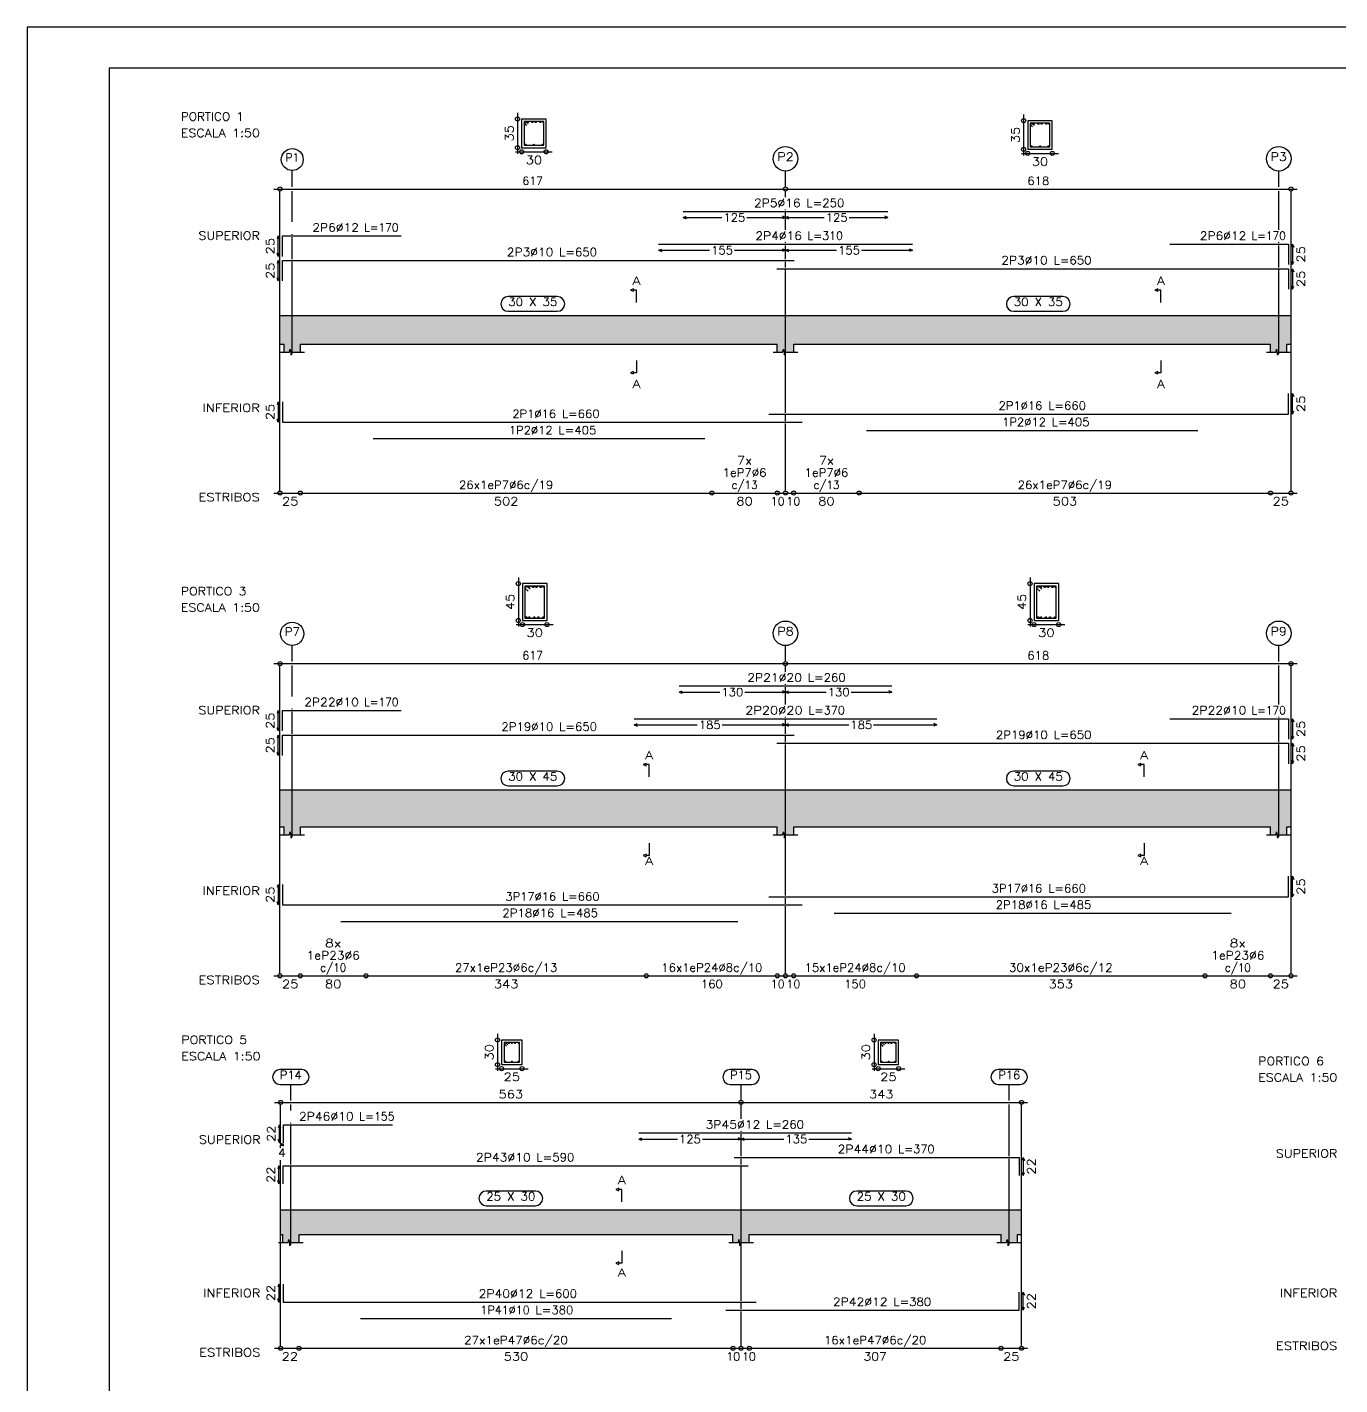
# Model space of a CAD drawing. Extents: x -10870 to 31130, y 27542 to 57242.
# Drawn here: x -10870 to 5165, y 40660 to 57242 of the extents above; entities that cross this region are included whole.
import ezdxf
from ezdxf.enums import TextEntityAlignment as Align

# ---------------------------------------------------------------- set-up
doc = ezdxf.new("R2010")
doc.units = 0
doc.header["$MEASUREMENT"] = 0
doc.linetypes.add('CONTINUA', pattern=[0])
doc.linetypes.add('CYPELINEA', pattern=[0])
doc.layers.get('0').update_dxf_attribs({"linetype": 'CONTINUOUS'})
for name, color, linetype in [('015', 1, 'CONTINUOUS'), ('06', 60, 'CONTINUOUS'), ('ARM_DENTRO_VIGA', 5, 'CYPELINEA'), ('ARM_ESTRIBOS', 2, 'CYPELINEA'), ('ARM_LONGITUDES', 2, 'CYPELINEA'), ('ARM_TEXTOS', 2, 'CYPELINEA'), ('COT_ARM', 2, 'CYPELINEA'), ('COT_COTAS', 1, 'CYPELINEA'), ('COT_EST', 1, 'CYPELINEA'), ('COT_LIN_APOYOS', 2, 'CYPELINEA'), ('COT_LIN_AUX_COTA', 2, 'CYPELINEA'), ('REF_ESCALA', 2, 'CYPELINEA'), ('REF_NOMBRE', 2, 'CYPELINEA'), ('REF_REFERENCIA', 2, 'CYPELINEA'), ('SEC_CONTORNOS', 3, 'CYPELINEA'), ('SEC_DIM_VIGA', 3, 'CYPELINEA'), ('TXT_EST', 2, 'CYPELINEA'), ('TXT_LONG', 2, 'CYPELINEA')]:
    doc.layers.add(name, color=color, linetype=linetype)
doc.styles.get("Standard").update_dxf_attribs({"font": 'simplex.shx'})

msp = doc.modelspace()

# ---------------------------------------------------------------- hatches: boundary and pattern name
at = {"linetype": 'Continuous'}
h = msp.add_hatch(dxfattribs=at)
h.set_pattern_fill('AR-CONC', color=256, scale=50, style=0)
h.set_pattern_definition([(50, (0, 152.08), (358.6301, -31.376), [37.5, -412.5]), (355, (0, 152.08), (-69.3757, 376.096), [30, -330]), (100.4514, (29.9, 149.47), (289.2547, 344.7198), [31.87, -350.571]), (46.1842, (0, 252.1), (533.6205, -82.7595), [56.25, -618.75]), (96.6356, (44.47, 245.2), (467.3314, 487.059), [47.805, -525.8565]), (351.1842, (0, 252.1), (467.331, 487.0593), [45, -495]), (21, (50, 227.08), (298.4535, -201.3094), [37.5, -412.5]), (326, (50, 227.08), (121.6577, 362.575), [30, -330]), (71.4514, (74.87, 210.3), (420.1113, 161.2652), [31.87, -350.571]), (37.5, (0, 152.08), (6.07993, 166.44693), [0, -326, 0, -335, 0, -331.25]), (7.5, (0, 152.08), (131.53477, 197.20586), [0, -191, 0, -318.5, 0, -126.25]), (327.5, (-111.5, 152.08), (266.91122, -11.27744), [0, -125, 0, -390, 0, -517.5]), (317.5, (-161.5, 152.08), (291.5931, 50.0525), [0, -162.5, 0, -259, 0, -367.5])])
h.paths.add_polyline_path([(-7532, 53722), (-7632, 53722), (-7632, 53272), (-7532, 53272), (-7532, 53372), (-1707, 53372), (-1707, 53272), (-1639, 53272), (-1633, 53310), (-1621, 53235), (-1614, 53272), (-1607, 53272), (-1607, 53722), (-1707, 53722)])
h.paths.add_polyline_path([(-7782, 53372), (-7732, 53372), (-7732, 53272), (-7664, 53272), (-7658, 53310), (-7645, 53235), (-7639, 53272), (-7632, 53272), (-7632, 53722), (-7732, 53722), (-7782, 53722)])
h.paths.add_polyline_path([(4318, 53372), (4318, 53272), (4386, 53272), (4392, 53310), (4405, 53235), (4411, 53272), (4418, 53272), (4418, 53722), (4318, 53722), (-1507, 53722), (-1607, 53722), (-1607, 53272), (-1507, 53272), (-1507, 53372)])
h.paths.add_polyline_path([(4568, 53722), (4518, 53722), (4418, 53722), (4418, 53272), (4518, 53272), (4518, 53372), (4568, 53372)])
h = msp.add_hatch(dxfattribs=at)
h.set_pattern_fill('AR-CONC', color=256, scale=50, style=0)
h.set_pattern_definition([(50, (444.15, 576.65), (358.6301, -31.376), [37.5, -412.5]), (355, (444.15, 576.65), (-69.3757, 376.096), [30, -330]), (100.4514, (474.04, 574.04), (289.2547, 344.7198), [31.87, -350.571]), (46.1842, (444.15, 676.65), (533.6205, -82.7595), [56.25, -618.75]), (96.6356, (488.6, 669.76), (467.3314, 487.059), [47.805, -525.8565]), (351.1842, (444.15, 676.65), (467.331, 487.059), [45, -495]), (21, (494.15, 651.65), (298.4535, -201.3094), [37.5, -412.5]), (326, (494.15, 651.65), (121.6577, 362.575), [30, -330]), (71.4514, (519.02, 634.88), (420.1113, 161.2652), [31.87, -350.571]), (37.5, (444.15, 576.65), (6.07993, 166.44693), [0, -326, 0, -335, 0, -331.25]), (7.5, (444.15, 576.65), (131.5348, 197.20586), [0, -191, 0, -318.5, 0, -126.25]), (327.5, (332.65, 576.65), (266.9112, -11.27744), [0, -125, 0, -390, 0, -517.5]), (317.5, (282.65, 576.65), (291.5931, 50.0525), [0, -162.5, 0, -259, 0, -367.5])])
h.paths.add_polyline_path([(-7532, 47926), (-7632, 47926), (-7632, 47376), (-7532, 47376), (-7532, 47476), (-1707, 47476), (-1707, 47376), (-1639, 47376), (-1633, 47414), (-1621, 47339), (-1614, 47376), (-1607, 47376), (-1607, 47926), (-1707, 47926)])
h.paths.add_polyline_path([(-7632, 47926), (-7732, 47926), (-7782, 47926), (-7782, 47476), (-7732, 47476), (-7732, 47376), (-7664, 47376), (-7658, 47414), (-7645, 47339), (-7639, 47376), (-7632, 47376)])
h.paths.add_polyline_path([(4318, 47476), (4318, 47376), (4386, 47376), (4392, 47414), (4405, 47339), (4411, 47376), (4418, 47376), (4418, 47926), (4318, 47926), (-1507, 47926), (-1607, 47926), (-1607, 47376), (-1507, 47376), (-1507, 47476)])
h.paths.add_polyline_path([(4568, 47926), (4518, 47926), (4418, 47926), (4418, 47376), (4518, 47376), (4518, 47476), (4568, 47476)])
h = msp.add_hatch(dxfattribs=at)
h.set_pattern_fill('AR-CONC', color=256, scale=50, style=0)
h.set_pattern_definition([(50, (0, 1206.1), (358.63, -31.376), [37.5, -412.5]), (355, (0, 1206.1), (-69.3757, 376.096), [30, -330]), (100.4514, (29.9, 1203.5), (289.2547, 344.7198), [31.87, -350.571]), (46.1842, (0, 1306.1), (533.6205, -82.7595), [56.25, -618.75]), (96.6356, (44.47, 1299.2), (467.3314, 487.059), [47.805, -525.8565]), (351.1842, (0, 1306.1), (467.331, 487.059), [45, -495]), (21, (50, 1281.1), (298.4535, -201.3094), [37.5, -412.5]), (326, (50, 1281.1), (121.6577, 362.575), [30, -330]), (71.4514, (74.87, 1264.33), (420.1113, 161.2652), [31.87, -350.571]), (37.5, (0, 1206.1), (6.07993, 166.44693), [0, -326, 0, -335, 0, -331.25]), (7.5, (0, 1206.1), (131.5348, 197.20586), [0, -191, 0, -318.5, 0, -126.25]), (327.5, (-111.5, 1206.1), (266.9112, -11.27744), [0, -125, 0, -390, 0, -517.5]), (317.5, (-161.5, 1206.1), (291.5931, 50.0525), [0, -162.5, 0, -259, 0, -367.5])])
h.paths.add_polyline_path([(-7774, 42497), (-7749, 42497), (-7749, 42397), (-7682, 42397), (-7675, 42435), (-7663, 42360), (-7657, 42397), (-7649, 42397), (-7649, 42797), (-7749, 42797), (-7774, 42797)])
h.paths.add_polyline_path([(-2249, 42497), (-2249, 42397), (-2182, 42397), (-2175, 42435), (-2163, 42360), (-2157, 42397), (-2149, 42397), (-2149, 42797), (-2249, 42797), (-7549, 42797), (-7649, 42797), (-7649, 42397), (-7549, 42397), (-7549, 42497)])
h.paths.add_polyline_path([(1026, 42497), (1026, 42397), (1093, 42397), (1100, 42435), (1112, 42360), (1118, 42397), (1126, 42397), (1126, 42797), (1026, 42797), (-2049, 42797), (-2149, 42797), (-2149, 42397), (-2049, 42397), (-2049, 42497)])
h.paths.add_polyline_path([(1276, 42797), (1226, 42797), (1126, 42797), (1126, 42397), (1226, 42397), (1226, 42497), (1276, 42497)])

# ---------------------------------------------------------------- linework, layer by layer
at = {"layer": '015', "linetype": 'CONTINUA'}
msp.add_lwpolyline([(-10870, 27542), (31130, 27542), (31130, 57242), (-10870, 57242)], close=True, dxfattribs=at)
at = {"layer": '06', "color": 6}
msp.add_lwpolyline([(-9870, 28042), (30630, 28042), (30630, 56742), (-9870, 56742)], close=True, dxfattribs=at)
at = {"layer": 'ARM_DENTRO_VIGA'}
for p, q in [((-4796, 56084), (-4781, 56084)), ((-4796, 56084), (-4781, 56084)), ((-4789, 56091), (-4789, 56076)), ((-4789, 56091), (-4789, 56076)), ((-4768, 56084), (-4744, 56084)), ((-4756, 56096), (-4756, 56072)), ((-4712, 56084), (-4688, 56084)), ((-4700, 56096), (-4700, 56072)), ((-4672, 56084), (-4648, 56084)), ((-4660, 56096), (-4660, 56072)), ((-4616, 56084), (-4592, 56084)), ((-4604, 56096), (-4604, 56072)), ((-4578, 56084), (-4563, 56084)), ((-4578, 56084), (-4563, 56084)), ((-4571, 56091), (-4571, 56076)), ((-4571, 56091), (-4571, 56076)), ((1385, 56064), (1400, 56064)), ((1385, 56064), (1400, 56064)), ((1393, 56072), (1393, 56057)), ((1393, 56072), (1393, 56057)), ((1414, 56064), (1438, 56064)), ((1426, 56076), (1426, 56052)), ((1470, 56064), (1494, 56064)), ((1482, 56076), (1482, 56052)), ((1510, 56064), (1534, 56064)), ((1522, 56076), (1522, 56052)), ((1566, 56064), (1590, 56064)), ((1578, 56076), (1578, 56052)), ((1603, 56064), (1618, 56064)), ((1603, 56064), (1618, 56064)), ((1611, 56072), (1611, 56057)), ((1611, 56072), (1611, 56057)), ((-4798, 55806), (-4774, 55806)), ((-4786, 55818), (-4786, 55794)), ((-4689, 55806), (-4671, 55806)), ((-4680, 55815), (-4680, 55797)), ((-4586, 55806), (-4562, 55806)), ((-4574, 55818), (-4574, 55794)), ((1384, 55786), (1408, 55786)), ((1396, 55798), (1396, 55774)), ((1493, 55786), (1511, 55786)), ((1502, 55795), (1502, 55777)), ((1596, 55786), (1620, 55786)), ((1608, 55798), (1608, 55774)), ((-2857, 54992), (-357, 54992)), ((-7752, 54692), (-6302, 54692)), ((-7752, 54442), (-7752, 54692)), ((-3157, 54592), (-57, 54592)), ((3088, 54592), (4538, 54592)), ((4538, 54592), (4538, 54342)), ((-7752, 54392), (-1502, 54392)), ((-7752, 54142), (-7752, 54392)), ((-1712, 54292), (4538, 54292)), ((4538, 54292), (4538, 54042)), ((4538, 52517), (4538, 52767)), ((-7752, 52667), (-7752, 52417)), ((-7752, 52417), (-1402, 52417)), ((-1812, 52517), (4538, 52517)), ((-619, 52317), (3431, 52317)), ((-6644, 52217), (-2594, 52217)), ((-4777, 50416), (-4777, 50401)), ((-4777, 50416), (-4777, 50401)), ((-4742, 50423), (-4742, 50393)), ((-4690, 50423), (-4690, 50393)), ((-4650, 50423), (-4650, 50393)), ((-4598, 50423), (-4598, 50393)), ((-4563, 50416), (-4563, 50401)), ((-4563, 50416), (-4563, 50401)), ((1473, 50416), (1473, 50401)), ((1473, 50416), (1473, 50401)), ((1508, 50423), (1508, 50393)), ((1560, 50423), (1560, 50393)), ((1600, 50423), (1600, 50393)), ((1652, 50423), (1652, 50393)), ((1687, 50416), (1687, 50401)), ((1687, 50416), (1687, 50401)), ((-4785, 50408), (-4770, 50408)), ((-4785, 50408), (-4770, 50408)), ((-4757, 50408), (-4727, 50408)), ((-4705, 50408), (-4675, 50408)), ((-4665, 50408), (-4635, 50408)), ((-4613, 50408), (-4583, 50408)), ((-4571, 50408), (-4556, 50408)), ((-4571, 50408), (-4556, 50408)), ((1465, 50408), (1480, 50408)), ((1465, 50408), (1480, 50408)), ((1493, 50408), (1523, 50408)), ((1545, 50408), (1575, 50408)), ((1585, 50408), (1615, 50408)), ((1637, 50408), (1667, 50408)), ((1679, 50408), (1694, 50408)), ((1679, 50408), (1694, 50408)), ((-4786, 50034), (-4762, 50034)), ((-4774, 50046), (-4774, 50022)), ((-4750, 50034), (-4726, 50034)), ((-4738, 50046), (-4738, 50022)), ((-4689, 50034), (-4665, 50034)), ((-4677, 50046), (-4677, 50022)), ((-4639, 50034), (-4615, 50034)), ((-4627, 50046), (-4627, 50022)), ((-4578, 50034), (-4554, 50034)), ((-4566, 50046), (-4566, 50022)), ((1464, 50034), (1488, 50034)), ((1476, 50046), (1476, 50022)), ((1500, 50034), (1524, 50034)), ((1512, 50046), (1512, 50022)), ((1561, 50034), (1585, 50034)), ((1573, 50046), (1573, 50022)), ((1611, 50034), (1635, 50034)), ((1623, 50046), (1623, 50022)), ((1672, 50034), (1696, 50034)), ((1684, 50046), (1684, 50022)), ((-2907, 49196), (-307, 49196)), ((-7752, 48896), (-6302, 48896)), ((-7752, 48646), (-7752, 48896)), ((-3457, 48796), (243, 48796)), ((3088, 48796), (4538, 48796)), ((4538, 48796), (4538, 48546)), ((-7752, 48596), (-1502, 48596)), ((-7752, 48346), (-7752, 48596)), ((-1712, 48496), (4538, 48496)), ((4538, 48496), (4538, 48246)), ((-7752, 46771), (-7752, 46521)), ((4538, 46621), (4538, 46871)), ((-1812, 46621), (4538, 46621)), ((-7752, 46521), (-1402, 46521)), ((-7039, 46321), (-2189, 46321)), ((-1014, 46421), (3836, 46421)), ((-5041, 44836), (-5026, 44836)), ((-5034, 44844), (-5034, 44829)), ((-4994, 44836), (-4976, 44836)), ((-4985, 44845), (-4985, 44827)), ((-4959, 44836), (-4941, 44836)), ((-4950, 44845), (-4950, 44827)), ((-4923, 44836), (-4905, 44836)), ((-4914, 44845), (-4914, 44827)), ((-4873, 44836), (-4858, 44836)), ((-4866, 44844), (-4866, 44829)), ((-441, 44836), (-426, 44836)), ((-434, 44844), (-434, 44829)), ((-394, 44836), (-376, 44836)), ((-385, 44845), (-385, 44827)), ((-359, 44836), (-341, 44836)), ((-350, 44845), (-350, 44827)), ((-323, 44836), (-305, 44836)), ((-314, 44845), (-314, 44827)), ((-273, 44836), (-258, 44836)), ((-266, 44844), (-266, 44829)), ((-5042, 44608), (-5024, 44608)), ((-5033, 44617), (-5033, 44599)), ((-4957, 44608), (-4942, 44608)), ((-4950, 44616), (-4950, 44601)), ((-4876, 44608), (-4858, 44608)), ((-4867, 44617), (-4867, 44599)), ((-442, 44608), (-424, 44608)), ((-433, 44617), (-433, 44599)), ((-357, 44608), (-342, 44608)), ((-350, 44616), (-350, 44601)), ((-276, 44608), (-258, 44608)), ((-267, 44617), (-267, 44599)), ((-7739, 43837), (-6409, 43837)), ((-7739, 43617), (-7739, 43837)), ((-3399, 43737), (-799, 43737)), ((-7744, 43337), (-2064, 43337)), ((-7744, 43117), (-7744, 43337)), ((-2234, 43437), (1246, 43437)), ((1246, 43437), (1246, 43217)), ((-7744, 41892), (-7744, 41672)), ((1246, 41572), (1246, 41792)), ((-7744, 41672), (-1964, 41672)), ((-6799, 41472), (-2999, 41472)), ((-2334, 41572), (1246, 41572))]:
    msp.add_line(p, q, dxfattribs=at)
for centre, radius in [((-4789, 56084), 5), ((-4789, 56084), 5), ((-4756, 56084), 8), ((-4700, 56084), 8), ((-4660, 56084), 8), ((-4604, 56084), 8), ((-4571, 56084), 5), ((-4571, 56084), 5), ((1393, 56064), 5), ((1393, 56064), 5), ((1426, 56064), 8), ((1482, 56064), 8), ((1522, 56064), 8), ((1578, 56064), 8), ((1611, 56064), 5), ((1611, 56064), 5), ((-4786, 55806), 8), ((-4680, 55806), 6), ((-4574, 55806), 8), ((1396, 55786), 8), ((1502, 55786), 6), ((1608, 55786), 8), ((-4777, 50408), 5), ((-4777, 50408), 5), ((-4742, 50408), 10), ((-4690, 50408), 10), ((-4650, 50408), 10), ((-4598, 50408), 10), ((-4563, 50408), 5), ((-4563, 50408), 5), ((1473, 50408), 5), ((1473, 50408), 5), ((1508, 50408), 10), ((1560, 50408), 10), ((1600, 50408), 10), ((1652, 50408), 10), ((1687, 50408), 5), ((1687, 50408), 5), ((-4774, 50034), 8), ((-4738, 50034), 8), ((-4677, 50034), 8), ((-4627, 50034), 8), ((-4566, 50034), 8), ((1476, 50034), 8), ((1512, 50034), 8), ((1573, 50034), 8), ((1623, 50034), 8), ((1684, 50034), 8), ((-5034, 44836), 5), ((-4985, 44836), 6), ((-4950, 44836), 6), ((-4914, 44836), 6), ((-4866, 44836), 5), ((-434, 44836), 5), ((-385, 44836), 6), ((-350, 44836), 6), ((-314, 44836), 6), ((-266, 44836), 5), ((-5033, 44608), 6), ((-4950, 44608), 5), ((-4867, 44608), 6), ((-433, 44608), 6), ((-350, 44608), 5), ((-267, 44608), 6)]:
    msp.add_circle(centre, radius, dxfattribs=at)
at = {"layer": 'ARM_ESTRIBOS'}
for p, q in [((-4800, 56090), (-4800, 56072)), ((-4560, 56090), (-4800, 56090)), ((-4782, 56090), (-4800, 56090)), ((-4800, 56090), (-4800, 55800)), ((-4800, 56072), (-4770, 56042)), ((-4752, 56060), (-4782, 56090)), ((-4560, 55800), (-4560, 56090)), ((1400, 56070), (1382, 56070)), ((1622, 56070), (1382, 56070)), ((1382, 56070), (1382, 56052)), ((1382, 56070), (1382, 55780)), ((1382, 56052), (1411, 56023)), ((1429, 56041), (1400, 56070)), ((1622, 55780), (1622, 56070)), ((-4800, 55800), (-4560, 55800)), ((1382, 55780), (1622, 55780)), ((-4790, 50416), (-4790, 50026)), ((-4790, 50416), (-4790, 50392)), ((-4550, 50416), (-4790, 50416)), ((-4766, 50416), (-4790, 50416)), ((-4726, 50377), (-4766, 50416)), ((-4550, 50026), (-4550, 50416)), ((1460, 50416), (1460, 50026)), ((1460, 50416), (1460, 50392)), ((1700, 50416), (1460, 50416)), ((1484, 50416), (1460, 50416)), ((1524, 50377), (1484, 50416)), ((1700, 50026), (1700, 50416)), ((-4790, 50392), (-4750, 50353)), ((1460, 50392), (1500, 50353)), ((-4790, 50026), (-4550, 50026)), ((1460, 50026), (1700, 50026)), ((-4855, 44842), (-5045, 44842)), ((-5045, 44842), (-5045, 44824)), ((-5027, 44842), (-5045, 44842)), ((-5045, 44842), (-5045, 44602)), ((-5045, 44824), (-5015, 44795)), ((-4997, 44813), (-5027, 44842)), ((-4855, 44602), (-4855, 44842)), ((-255, 44842), (-445, 44842)), ((-445, 44842), (-445, 44602)), ((-427, 44842), (-445, 44842)), ((-445, 44842), (-445, 44824)), ((-445, 44824), (-415, 44795)), ((-397, 44813), (-427, 44842)), ((-255, 44602), (-255, 44842)), ((-5045, 44602), (-4855, 44602)), ((-445, 44602), (-255, 44602))]:
    msp.add_line(p, q, dxfattribs=at)
at = {"layer": 'ARM_LONGITUDES'}
for p, q in [((-7802, 54692), (-7817, 54655)), ((-7802, 54692), (-7787, 54655)), ((-7802, 54442), (-7802, 54692)), ((4588, 54592), (4573, 54555)), ((4588, 54592), (4588, 54342)), ((4588, 54592), (4603, 54555)), ((-7802, 54442), (-7817, 54480)), ((-7802, 54392), (-7817, 54355)), ((-7802, 54442), (-7787, 54480)), ((-7802, 54142), (-7802, 54392)), ((-7802, 54392), (-7787, 54355)), ((4588, 54342), (4573, 54380)), ((4588, 54292), (4573, 54255)), ((4588, 54342), (4603, 54380)), ((4588, 54292), (4588, 54042)), ((4588, 54292), (4603, 54255)), ((-7802, 54142), (-7817, 54180)), ((-7802, 54142), (-7787, 54180)), ((4588, 54042), (4573, 54080)), ((4588, 54042), (4603, 54080)), ((4588, 52767), (4573, 52730)), ((4588, 52517), (4588, 52767)), ((4588, 52767), (4603, 52730)), ((-7802, 52667), (-7817, 52630)), ((-7802, 52667), (-7802, 52417)), ((-7802, 52667), (-7787, 52630)), ((-7802, 52417), (-7817, 52455)), ((-7802, 52417), (-7787, 52455)), ((4588, 52517), (4573, 52555)), ((4588, 52517), (4603, 52555)), ((-7802, 48896), (-7817, 48859)), ((-7802, 48646), (-7802, 48896)), ((-7802, 48896), (-7787, 48859)), ((4588, 48796), (4573, 48759)), ((4588, 48796), (4588, 48546)), ((4588, 48796), (4603, 48759)), ((-7802, 48646), (-7817, 48684)), ((-7802, 48596), (-7817, 48559)), ((-7802, 48646), (-7787, 48684)), ((-7802, 48346), (-7802, 48596)), ((-7802, 48596), (-7787, 48559)), ((4588, 48546), (4573, 48584)), ((4588, 48496), (4573, 48459)), ((4588, 48546), (4603, 48584)), ((4588, 48496), (4603, 48459)), ((4588, 48496), (4588, 48246)), ((-7802, 48346), (-7817, 48384)), ((-7802, 48346), (-7787, 48384)), ((4588, 48246), (4573, 48284)), ((4588, 48246), (4603, 48284)), ((-7802, 46771), (-7817, 46734)), ((-7802, 46771), (-7787, 46734)), ((-7802, 46771), (-7802, 46521)), ((4588, 46871), (4573, 46834)), ((4588, 46621), (4588, 46871)), ((4588, 46871), (4603, 46834)), ((4588, 46621), (4573, 46659)), ((4588, 46621), (4603, 46659)), ((-7802, 46521), (-7817, 46559)), ((-7802, 46521), (-7787, 46559)), ((-7789, 43837), (-7804, 43800)), ((-7789, 43617), (-7789, 43837)), ((-7789, 43837), (-7774, 43800)), ((-7789, 43617), (-7804, 43655)), ((-7789, 43617), (-7774, 43655)), ((-7794, 43337), (-7809, 43300)), ((-7794, 43117), (-7794, 43337)), ((-7794, 43337), (-7779, 43300)), ((1296, 43437), (1281, 43400)), ((1296, 43437), (1296, 43217)), ((1296, 43437), (1311, 43400)), ((-7794, 43117), (-7809, 43155)), ((-7794, 43117), (-7779, 43155)), ((1296, 43217), (1281, 43255)), ((1296, 43217), (1311, 43255)), ((-7794, 41892), (-7809, 41855)), ((-7794, 41892), (-7794, 41672)), ((-7794, 41892), (-7779, 41855)), ((1296, 41792), (1281, 41755)), ((1296, 41792), (1311, 41755)), ((1296, 41572), (1296, 41792)), ((-7794, 41672), (-7809, 41710)), ((-7794, 41672), (-7779, 41710)), ((1296, 41572), (1281, 41610)), ((1296, 41572), (1311, 41610))]:
    msp.add_line(p, q, dxfattribs=at)
at = {"layer": 'COT_ARM'}
for p, q in [((-2857, 54917), (-2819, 54932)), ((-2857, 54917), (-2384, 54917)), ((-2857, 54917), (-2819, 54902)), ((-2080, 54917), (-1607, 54917)), ((-1607, 54917), (-1644, 54932)), ((-1607, 54917), (-1644, 54902)), ((-1607, 54917), (-1569, 54932)), ((-1607, 54917), (-1569, 54902)), ((-1607, 54917), (-1134, 54917)), ((-830, 54917), (-357, 54917)), ((-357, 54917), (-394, 54932)), ((-357, 54917), (-394, 54902)), ((-3157, 54517), (-3119, 54532)), ((-3157, 54517), (-2534, 54517)), ((-3157, 54517), (-3119, 54502)), ((-2230, 54517), (-1607, 54517)), ((-1607, 54517), (-1644, 54532)), ((-1607, 54517), (-1644, 54502)), ((-1607, 54517), (-1569, 54532)), ((-1607, 54517), (-984, 54517)), ((-1607, 54517), (-1569, 54502)), ((-680, 54517), (-57, 54517)), ((-57, 54517), (-94, 54532)), ((-57, 54517), (-94, 54502)), ((-2907, 49121), (-2869, 49136)), ((-2907, 49121), (-2869, 49106)), ((-2907, 49121), (-2409, 49121)), ((-2105, 49121), (-1607, 49121)), ((-1607, 49121), (-1644, 49136)), ((-1607, 49121), (-1644, 49106)), ((-1607, 49121), (-1569, 49136)), ((-1607, 49121), (-1109, 49121)), ((-1607, 49121), (-1569, 49106)), ((-805, 49121), (-307, 49121)), ((-307, 49121), (-344, 49136)), ((-307, 49121), (-344, 49106)), ((-3457, 48721), (-3419, 48736)), ((-3457, 48721), (-2684, 48721)), ((-3457, 48721), (-3419, 48706)), ((-2380, 48721), (-1607, 48721)), ((-1607, 48721), (-1644, 48736)), ((-1607, 48721), (-1644, 48706)), ((-1607, 48721), (-1569, 48736)), ((-1607, 48721), (-834, 48721)), ((-1607, 48721), (-1569, 48706)), ((-530, 48721), (243, 48721)), ((243, 48721), (206, 48736)), ((243, 48721), (206, 48706)), ((-7739, 43595), (-7777, 43610)), ((-7774, 43595), (-7737, 43610)), ((-3399, 43662), (-3362, 43677)), ((-3399, 43662), (-3362, 43647)), ((-3399, 43662), (-2926, 43662)), ((-2622, 43662), (-2149, 43662)), ((-2149, 43662), (-2187, 43677)), ((-2149, 43662), (-2187, 43647)), ((-2149, 43662), (-2112, 43677)), ((-2149, 43662), (-1626, 43662)), ((-2149, 43662), (-2112, 43647)), ((-1322, 43662), (-799, 43662)), ((-799, 43662), (-837, 43677)), ((-799, 43662), (-837, 43647)), ((-7739, 43595), (-7777, 43580)), ((-7774, 43595), (-7739, 43595)), ((-7774, 43595), (-7737, 43580))]:
    msp.add_line(p, q, dxfattribs=at)
at = {"layer": 'COT_COTAS'}
for p, q in [((-7857, 55265), (-1607, 55265)), ((-1607, 55265), (4643, 55265)), ((-7857, 49469), (-1607, 49469)), ((-1607, 49469), (4643, 49469)), ((-7849, 44110), (-2149, 44110)), ((-2149, 44110), (1351, 44110))]:
    msp.add_line(p, q, dxfattribs=at)
for centre in [(-7782, 55265), (-1607, 55265), (4568, 55265), (-7782, 49469), (-1607, 49469), (4568, 49469), (-7774, 44110), (-2149, 44110), (1276, 44110)]:
    msp.add_circle(centre, 25, dxfattribs=at)
at = {"layer": 'COT_EST'}
for p, q in [((-7857, 51552), (-7532, 51552)), ((-7532, 51552), (-2507, 51552)), ((-2507, 51552), (-1707, 51552)), ((-1707, 51552), (-1607, 51552)), ((-1607, 51552), (-1507, 51552)), ((-1507, 51552), (-707, 51552)), ((-707, 51552), (4318, 51552)), ((4318, 51552), (4643, 51552)), ((-7857, 45656), (-7532, 45656)), ((-7532, 45656), (-6732, 45656)), ((-6732, 45656), (-3307, 45656)), ((-3307, 45656), (-1707, 45656)), ((-1707, 45656), (-1607, 45656)), ((-1607, 45656), (-1507, 45656)), ((-1507, 45656), (-7, 45656)), ((-7, 45656), (3518, 45656)), ((3518, 45656), (4318, 45656)), ((4318, 45656), (4643, 45656)), ((-7849, 41107), (-7549, 41107)), ((-7549, 41107), (-2249, 41107)), ((-2249, 41107), (-2149, 41107)), ((-2149, 41107), (-2049, 41107)), ((-2049, 41107), (1026, 41107)), ((1026, 41107), (1351, 41107))]:
    msp.add_line(p, q, dxfattribs=at)
for centre in [(-7782, 51552), (-7532, 51552), (-2507, 51552), (-1707, 51552), (-1607, 51552), (-1507, 51552), (-707, 51552), (4318, 51552), (4568, 51552), (-7782, 45656), (-7532, 45656), (-6732, 45656), (-3307, 45656), (-1707, 45656), (-1607, 45656), (-1507, 45656), (-7, 45656), (3518, 45656), (4318, 45656), (4568, 45656), (-7774, 41107), (-7549, 41107), (-2249, 41107), (-2149, 41107), (-2049, 41107), (1026, 41107), (1276, 41107)]:
    msp.add_circle(centre, 25, dxfattribs=at)
at = {"layer": 'COT_LIN_APOYOS'}
for p, q in [((-7782, 55165), (-7782, 55240)), ((-1607, 55165), (-1607, 55240)), ((4568, 55165), (4568, 55240)), ((-7782, 53952), (-7782, 55165)), ((4568, 53952), (4568, 55165)), ((-1607, 55007), (-1607, 55015)), ((-1607, 54925), (-1607, 54977)), ((-1607, 54765), (-1607, 54910)), ((-1607, 54607), (-1607, 54615)), ((-1607, 54525), (-1607, 54577)), ((-1607, 54407), (-1607, 54510)), ((-1607, 54307), (-1607, 54377)), ((-1607, 53952), (-1607, 54277)), ((-7782, 52782), (-7782, 53952)), ((-1607, 52782), (-1607, 53952)), ((4568, 52782), (4568, 53952)), ((-7782, 52002), (-7782, 52782)), ((-1607, 52532), (-1607, 52782)), ((4568, 52002), (4568, 52782)), ((-1607, 52432), (-1607, 52502)), ((-1607, 52002), (-1607, 52402)), ((-7782, 51577), (-7782, 52002)), ((-1607, 51577), (-1607, 52002)), ((4568, 51577), (4568, 52002)), ((-7782, 49369), (-7782, 49444)), ((-1607, 49369), (-1607, 49444)), ((4568, 49369), (4568, 49444)), ((-7782, 48156), (-7782, 49369)), ((4568, 48156), (4568, 49369)), ((-1607, 49211), (-1607, 49219)), ((-1607, 49129), (-1607, 49181)), ((-1607, 48969), (-1607, 49114)), ((-1607, 48811), (-1607, 48819)), ((-1607, 48729), (-1607, 48781)), ((-1607, 48611), (-1607, 48714)), ((-1607, 48511), (-1607, 48581)), ((-1607, 48156), (-1607, 48481)), ((-7782, 46886), (-7782, 48156)), ((-1607, 46886), (-1607, 48156)), ((4568, 46886), (4568, 48156)), ((-7782, 46106), (-7782, 46886)), ((-1607, 46636), (-1607, 46886)), ((4568, 46106), (4568, 46886)), ((-1607, 46536), (-1607, 46606)), ((-1607, 46106), (-1607, 46506)), ((-7782, 45681), (-7782, 46106)), ((-1607, 45681), (-1607, 46106)), ((4568, 45681), (4568, 46106)), ((-7774, 44010), (-7774, 44085)), ((-7774, 43602), (-7774, 44010)), ((-2149, 44010), (-2149, 44085)), ((-2149, 43910), (-2149, 44010)), ((1276, 44010), (1276, 44085)), ((1276, 43027), (1276, 44010)), ((-2149, 43752), (-2149, 43760)), ((-2149, 43670), (-2149, 43722)), ((-2149, 43452), (-2149, 43655)), ((-7774, 43555), (-7774, 43587)), ((-7774, 43027), (-7774, 43405)), ((-2149, 43352), (-2149, 43422)), ((-2149, 43027), (-2149, 43322)), ((-7774, 41907), (-7774, 43027)), ((-2149, 41907), (-2149, 43027)), ((1276, 41907), (1276, 43027)), ((-7774, 41257), (-7774, 41907)), ((-2149, 41687), (-2149, 41907)), ((1276, 41257), (1276, 41907)), ((-2149, 41587), (-2149, 41657)), ((-2149, 41257), (-2149, 41557)), ((-7774, 41132), (-7774, 41257)), ((-2149, 41132), (-2149, 41257)), ((1276, 41132), (1276, 41257))]:
    msp.add_line(p, q, dxfattribs=at)
at = {"layer": 'COT_LIN_AUX_COTA'}
for p, q in [((-7632, 55435), (-7632, 55491)), ((-7632, 55290), (-7632, 55435)), ((-1607, 55435), (-1607, 55485)), ((-1607, 55290), (-1607, 55435)), ((4418, 55435), (4418, 55485)), ((4418, 55290), (4418, 55435)), ((-7632, 55165), (-7632, 55240)), ((4418, 55165), (4418, 55240)), ((-7632, 54865), (-7632, 55165)), ((4418, 54765), (4418, 55165)), ((-7632, 54707), (-7632, 54715)), ((-7632, 54407), (-7632, 54677)), ((4418, 54607), (4418, 54615)), ((4418, 54307), (4418, 54577)), ((-7632, 53952), (-7632, 54377)), ((4418, 53952), (4418, 54277)), ((-7632, 53247), (-7632, 53952)), ((4418, 53247), (4418, 53952)), ((-7632, 49639), (-7632, 49692)), ((-7632, 49494), (-7632, 49639)), ((-1607, 49639), (-1607, 49689)), ((-1607, 49494), (-1607, 49639)), ((4418, 49639), (4418, 49689)), ((4418, 49494), (4418, 49639)), ((-7632, 49369), (-7632, 49444)), ((4418, 49369), (4418, 49444)), ((-7632, 49069), (-7632, 49369)), ((4418, 48969), (4418, 49369)), ((-7632, 48911), (-7632, 48919)), ((-7632, 48611), (-7632, 48881)), ((4418, 48811), (4418, 48819)), ((4418, 48511), (4418, 48781)), ((-7632, 48156), (-7632, 48581)), ((4418, 48156), (4418, 48481)), ((-7632, 47351), (-7632, 48156)), ((4418, 47351), (4418, 48156)), ((-7649, 44280), (-7649, 44330)), ((-7649, 44135), (-7649, 44280)), ((-2149, 44280), (-2149, 44330)), ((-2149, 44135), (-2149, 44280)), ((1126, 44280), (1126, 44330)), ((1126, 44135), (1126, 44280)), ((-7649, 44010), (-7649, 44085)), ((1126, 44010), (1126, 44085)), ((1126, 43452), (1126, 44010)), ((-7649, 43852), (-7649, 43860)), ((-7649, 43352), (-7649, 43822)), ((-7649, 43027), (-7649, 43322)), ((1126, 43027), (1126, 43422)), ((-7649, 42372), (-7649, 43027)), ((1126, 42372), (1126, 43027))]:
    msp.add_line(p, q, dxfattribs=at)
at = {"layer": 'REF_NOMBRE'}
for p, q in [((-3464, 54046), (-3501, 54031)), ((-3501, 54031), (-3464, 54016)), ((-3464, 54031), (-3464, 54046)), ((-3464, 54016), (-3464, 54031)), ((-3426, 54031), (-3464, 54031)), ((-3426, 53881), (-3426, 54031)), ((2942, 54046), (2905, 54031)), ((2905, 54031), (2942, 54016)), ((2942, 54031), (2942, 54046)), ((2942, 54016), (2942, 54031)), ((2980, 54031), (2942, 54031)), ((2980, 53881), (2980, 54031)), ((-3426, 53172), (-3426, 53022)), ((2980, 53172), (2980, 53022)), ((-3464, 53037), (-3501, 53022)), ((-3501, 53022), (-3464, 53007)), ((-3464, 53022), (-3464, 53037)), ((-3464, 53007), (-3464, 53022)), ((-3426, 53022), (-3464, 53022)), ((2942, 53037), (2905, 53022)), ((2905, 53022), (2942, 53007)), ((2942, 53022), (2942, 53037)), ((2942, 53007), (2942, 53022)), ((2980, 53022), (2942, 53022)), ((-3310, 48250), (-3347, 48235)), ((-3347, 48235), (-3310, 48220)), ((-3310, 48235), (-3310, 48250)), ((-3310, 48220), (-3310, 48235)), ((-3272, 48235), (-3310, 48235)), ((-3272, 48085), (-3272, 48235)), ((2735, 48250), (2698, 48235)), ((2698, 48235), (2735, 48220)), ((2735, 48235), (2735, 48250)), ((2773, 48235), (2735, 48235)), ((2735, 48220), (2735, 48235)), ((2773, 48085), (2773, 48235)), ((-3272, 47276), (-3272, 47126)), ((2773, 47276), (2773, 47126)), ((-3310, 47141), (-3347, 47126)), ((-3347, 47126), (-3310, 47111)), ((-3310, 47126), (-3310, 47141)), ((-3310, 47111), (-3310, 47126)), ((-3272, 47126), (-3310, 47126)), ((2735, 47141), (2698, 47126)), ((2698, 47126), (2735, 47111)), ((2735, 47126), (2735, 47141)), ((2735, 47111), (2735, 47126)), ((2773, 47126), (2735, 47126)), ((-3642, 43062), (-3680, 43047)), ((-3680, 43047), (-3642, 43032)), ((-3642, 43047), (-3642, 43062)), ((-3642, 43032), (-3642, 43047)), ((-3605, 43047), (-3642, 43047)), ((-3605, 42897), (-3605, 43047)), ((-3605, 42297), (-3605, 42147)), ((-3642, 42162), (-3680, 42147)), ((-3680, 42147), (-3642, 42132)), ((-3642, 42147), (-3642, 42162)), ((-3642, 42132), (-3642, 42147)), ((-3605, 42147), (-3642, 42147))]:
    msp.add_line(p, q, dxfattribs=at)
at = {"layer": 'REF_REFERENCIA'}
for p, q in [((-4394, 53952), (-4994, 53952)), ((1781, 53952), (1181, 53952)), ((-4994, 53772), (-4394, 53772)), ((1181, 53772), (1781, 53772)), ((-4394, 48156), (-4994, 48156)), ((1781, 48156), (1181, 48156)), ((-4994, 47976), (-4394, 47976)), ((1181, 47976), (1781, 47976)), ((-7516, 44510), (-7783, 44510)), ((-2016, 44510), (-2283, 44510)), ((1259, 44510), (992, 44510)), ((-7783, 44330), (-7516, 44330)), ((-2283, 44330), (-2016, 44330)), ((992, 44330), (1259, 44330)), ((-4662, 43027), (-5262, 43027)), ((-137, 43027), (-737, 43027)), ((-5262, 42847), (-4662, 42847)), ((-737, 42847), (-137, 42847))]:
    msp.add_line(p, q, dxfattribs=at)
for centre, radius in [((-7632, 55625), 134), ((-1607, 55635), 150), ((4418, 55635), 150), ((-7632, 49834), 142), ((-1607, 49839), 150), ((4418, 49839), 150)]:
    msp.add_circle(centre, radius, dxfattribs=at)
for centre, start, end in [((-4994, 53862), 90, 270), ((-4394, 53862), 270, 90), ((1181, 53862), 90, 270), ((1781, 53862), 270, 90), ((-4994, 48066), 90, 270), ((-4394, 48066), 270, 90), ((1181, 48066), 90, 270), ((1781, 48066), 270, 90), ((-7783, 44420), 90, 270), ((-7516, 44420), 270, 90), ((-2283, 44420), 90, 270), ((-2016, 44420), 270, 90), ((992, 44420), 90, 270), ((1259, 44420), 270, 90), ((-5262, 42937), 90, 270), ((-4662, 42937), 270, 90), ((-737, 42937), 90, 270), ((-137, 42937), 270, 90)]:
    msp.add_arc(centre, 90, start, end, dxfattribs=at)
at = {"layer": 'SEC_CONTORNOS'}
for p, q in [((-4830, 56120), (-4830, 55770)), ((-4530, 56120), (-4830, 56120)), ((-4530, 55770), (-4530, 56120)), ((1652, 56100), (1352, 56100)), ((1352, 56100), (1352, 55750)), ((1652, 55750), (1652, 56100)), ((-4830, 55770), (-4530, 55770)), ((1352, 55750), (1652, 55750)), ((-7782, 53722), (-7732, 53722)), ((-7782, 53372), (-7782, 53722)), ((-7732, 53722), (-7532, 53722)), ((-7732, 53722), (-7532, 53722)), ((-7532, 53722), (-1707, 53722)), ((-1707, 53722), (-1607, 53722)), ((-1707, 53722), (-1607, 53722)), ((-1607, 53722), (-1507, 53722)), ((-1607, 53722), (-1507, 53722)), ((-1507, 53722), (4318, 53722)), ((4318, 53722), (4518, 53722)), ((4318, 53722), (4518, 53722)), ((4518, 53722), (4568, 53722)), ((4568, 53372), (4568, 53722)), ((-7782, 53372), (-7732, 53372)), ((-7782, 53272), (-7664, 53272)), ((-7732, 53272), (-7732, 53372)), ((-7664, 53272), (-7658, 53310)), ((-7658, 53310), (-7645, 53235)), ((-7645, 53235), (-7639, 53272)), ((-7639, 53272), (-7482, 53272)), ((-7532, 53372), (-1707, 53372)), ((-7532, 53272), (-7532, 53372)), ((-1757, 53272), (-1639, 53272)), ((-1707, 53272), (-1707, 53372)), ((-1639, 53272), (-1633, 53310)), ((-1633, 53310), (-1621, 53235)), ((-1621, 53235), (-1614, 53272)), ((-1614, 53272), (-1457, 53272)), ((-1507, 53372), (4318, 53372)), ((-1507, 53272), (-1507, 53372)), ((4268, 53272), (4386, 53272)), ((4318, 53272), (4318, 53372)), ((4386, 53272), (4392, 53310)), ((4392, 53310), (4405, 53235)), ((4405, 53235), (4411, 53272)), ((4411, 53272), (4568, 53272)), ((4518, 53272), (4518, 53372)), ((4518, 53372), (4568, 53372)), ((-4820, 50446), (-4820, 49996)), ((-4520, 50446), (-4820, 50446)), ((-4520, 49996), (-4520, 50446)), ((1430, 50446), (1430, 49996)), ((1730, 50446), (1430, 50446)), ((1730, 49996), (1730, 50446)), ((-4820, 49996), (-4520, 49996)), ((1430, 49996), (1730, 49996)), ((-7782, 47476), (-7782, 47926)), ((-7782, 47926), (-7732, 47926)), ((-7732, 47926), (-7532, 47926)), ((-7732, 47926), (-7532, 47926)), ((-7532, 47926), (-1707, 47926)), ((-1707, 47926), (-1607, 47926)), ((-1707, 47926), (-1607, 47926)), ((-1607, 47926), (-1507, 47926)), ((-1607, 47926), (-1507, 47926)), ((-1507, 47926), (4318, 47926)), ((4318, 47926), (4518, 47926)), ((4318, 47926), (4518, 47926)), ((4518, 47926), (4568, 47926)), ((4568, 47476), (4568, 47926)), ((-7782, 47476), (-7732, 47476)), ((-7732, 47376), (-7732, 47476)), ((-7532, 47476), (-1707, 47476)), ((-7532, 47376), (-7532, 47476)), ((-1707, 47376), (-1707, 47476)), ((-1507, 47476), (4318, 47476)), ((-1507, 47376), (-1507, 47476)), ((4318, 47376), (4318, 47476)), ((4518, 47476), (4568, 47476)), ((4518, 47376), (4518, 47476)), ((-7782, 47376), (-7664, 47376)), ((-7664, 47376), (-7658, 47414)), ((-7658, 47414), (-7645, 47339)), ((-7645, 47339), (-7639, 47376)), ((-7639, 47376), (-7482, 47376)), ((-1757, 47376), (-1639, 47376)), ((-1639, 47376), (-1633, 47414)), ((-1633, 47414), (-1621, 47339)), ((-1621, 47339), (-1614, 47376)), ((-1614, 47376), (-1457, 47376)), ((4268, 47376), (4386, 47376)), ((4386, 47376), (4392, 47414)), ((4392, 47414), (4405, 47339)), ((4405, 47339), (4411, 47376)), ((4411, 47376), (4568, 47376)), ((-4825, 44872), (-5075, 44872)), ((-5075, 44872), (-5075, 44572)), ((-4825, 44572), (-4825, 44872)), ((-225, 44872), (-475, 44872)), ((-475, 44872), (-475, 44572)), ((-225, 44572), (-225, 44872)), ((-5075, 44572), (-4825, 44572)), ((-475, 44572), (-225, 44572)), ((-7774, 42797), (-7749, 42797)), ((-7774, 42497), (-7774, 42797)), ((-7749, 42797), (-7549, 42797)), ((-7749, 42797), (-7549, 42797)), ((-7549, 42797), (-2249, 42797)), ((-2249, 42797), (-2149, 42797)), ((-2249, 42797), (-2149, 42797)), ((-2149, 42797), (-2049, 42797)), ((-2149, 42797), (-2049, 42797)), ((-2049, 42797), (1026, 42797)), ((1026, 42797), (1226, 42797)), ((1026, 42797), (1226, 42797)), ((1226, 42797), (1276, 42797)), ((1276, 42497), (1276, 42797)), ((-7774, 42497), (-7749, 42497)), ((-7749, 42397), (-7749, 42497)), ((-7549, 42497), (-2249, 42497)), ((-7549, 42397), (-7549, 42497)), ((-2249, 42397), (-2249, 42497)), ((-2049, 42497), (1026, 42497)), ((-2049, 42397), (-2049, 42497)), ((1026, 42397), (1026, 42497)), ((1226, 42397), (1226, 42497)), ((1226, 42497), (1276, 42497)), ((-7799, 42397), (-7682, 42397)), ((-7682, 42397), (-7675, 42435)), ((-7675, 42435), (-7663, 42360)), ((-7663, 42360), (-7657, 42397)), ((-7657, 42397), (-7499, 42397)), ((-2299, 42397), (-2182, 42397)), ((-2182, 42397), (-2175, 42435)), ((-2175, 42435), (-2163, 42360)), ((-2163, 42360), (-2157, 42397)), ((-2157, 42397), (-1999, 42397)), ((976, 42397), (1093, 42397)), ((1093, 42397), (1100, 42435)), ((1100, 42435), (1112, 42360)), ((1112, 42360), (1118, 42397)), ((1118, 42397), (1276, 42397))]:
    msp.add_line(p, q, dxfattribs=at)
at = {"layer": 'SEC_DIM_VIGA'}
for p, q in [((-4880, 56195), (-4880, 55695)), ((1302, 56175), (1302, 55675)), ((-4905, 55720), (-4455, 55720)), ((1277, 55700), (1727, 55700)), ((-4870, 50521), (-4870, 49921)), ((1380, 50521), (1380, 49921)), ((-4895, 49946), (-4445, 49946)), ((1355, 49946), (1805, 49946)), ((-5125, 44947), (-5125, 44497)), ((-525, 44947), (-525, 44497)), ((-5150, 44522), (-4750, 44522)), ((-550, 44522), (-150, 44522))]:
    msp.add_line(p, q, dxfattribs=at)
for centre in [(-4880, 56120), (1302, 56100), (-4880, 55770), (-4830, 55720), (-4530, 55720), (1302, 55750), (1352, 55700), (1652, 55700), (-4870, 50446), (1380, 50446), (-4870, 49996), (-4820, 49946), (-4520, 49946), (1380, 49996), (1430, 49946), (1730, 49946), (-5125, 44872), (-525, 44872), (-5125, 44572), (-5075, 44522), (-4825, 44522), (-525, 44572), (-475, 44522), (-225, 44522)]:
    msp.add_circle(centre, 25, dxfattribs=at)

# ---------------------------------------------------------------- texts
at = {"layer": 'ARM_LONGITUDES', "width": 1.235294}
for s, p, p2 in [('25', (-7852, 54467), (-7852, 54667)), ('25', (4738, 54367), (4738, 54567)), ('25', (-7852, 54167), (-7852, 54367)), ('25', (4738, 54067), (4738, 54267)), ('25', (-7852, 52442), (-7852, 52642)), ('25', (4738, 52542), (4738, 52742)), ('25', (-7852, 48671), (-7852, 48871)), ('25', (4738, 48571), (4738, 48771)), ('25', (-7852, 48371), (-7852, 48571)), ('25', (4738, 48271), (4738, 48471)), ('25', (4738, 46646), (4738, 46846)), ('25', (-7852, 46546), (-7852, 46746)), ('22', (-7839, 43627), (-7839, 43827)), ('22', (-7844, 43127), (-7844, 43327)), ('22', (1446, 43227), (1446, 43427)), ('22', (-7844, 41682), (-7844, 41882)), ('22', (1446, 41582), (1446, 41782))]:
    msp.add_text(s, height=100, rotation=90, dxfattribs=at).set_placement(p, p2, align=Align.FIT)
at = {"layer": 'ARM_TEXTOS'}
for s, width, p, p2 in [('2P5%%c16', 1.094312, (-1991, 55045), (-1423, 55045)), ('2P6%%c12', 1.084364, (-7386, 54745), (-6818, 54745)), ('2P4%%c16', 1.094312, (-1974, 54645), (-1406, 54645)), ('2P6%%c12', 1.084364, (3454, 54645), (4022, 54645)), ('2P3%%c10', 1.084364, (-5011, 54445), (-4443, 54445)), ('2P3%%c10', 1.084364, (1029, 54345), (1597, 54345)), ('2P1%%c16', 1.0693, (-4944, 52470), (-4409, 52470)), ('2P1%%c16', 1.0693, (996, 52570), (1531, 52570)), ('1P2%%c12', 1.059212, (1039, 52370), (1573, 52370)), ('1P2%%c12', 1.059212, (-4986, 52270), (-4452, 52270)), ('2P21%%c20', 1.079077, (-2074, 49249), (-1406, 49249)), ('2P22%%c10', 1.079077, (-7486, 48949), (-6818, 48949)), ('2P20%%c20', 1.099131, (-2099, 48849), (-1398, 48849)), ('2P22%%c10', 1.079077, (3354, 48849), (4022, 48849)), ('2P19%%c10', 1.057833, (-5077, 48649), (-4443, 48649)), ('2P19%%c10', 1.057833, (963, 48549), (1597, 48549)), ('3P17%%c16', 1.03824, (913, 46674), (1531, 46674)), ('3P17%%c16', 1.03824, (-5027, 46574), (-4409, 46574)), ('2P18%%c16', 1.066296, (-5065, 46374), (-4430, 46374)), ('2P18%%c16', 1.066296, (960, 46474), (1595, 46474)), ('2P46%%c10', 1.079158, (-7550, 43890), (-6882, 43890)), ('3P45%%c12', 1.079158, (-2583, 43790), (-1915, 43790)), ('2P43%%c10', 1.079158, (-5388, 43390), (-4720, 43390)), ('2P44%%c10', 1.079158, (-970, 43490), (-302, 43490)), ('2P40%%c12', 1.079158, (-5355, 41725), (-4687, 41725)), ('1P41%%c10', 1.035111, (-5333, 41525), (-4732, 41525)), ('2P42%%c12', 1.079158, (-1028, 41625), (-360, 41625))]:
    msp.add_text(s, height=100, dxfattribs=dict(at, width=width)).set_placement(p, p2, align=Align.FIT)
at = {"layer": 'COT_ARM'}
for s, width, p, p2 in [('125', 1.1193, (-2365, 54867), (-2098, 54867)), ('125', 1.1193, (-1115, 54867), (-848, 54867)), ('155', 1.1193, (-2515, 54467), (-2248, 54467)), ('155', 1.1193, (-965, 54467), (-698, 54467)), ('130', 1.1193, (-2390, 49071), (-2123, 49071)), ('130', 1.1193, (-1090, 49071), (-823, 49071)), ('185', 1.1193, (-2665, 48671), (-2398, 48671)), ('185', 1.1193, (-815, 48671), (-548, 48671)), ('125', 1.1193, (-2908, 43612), (-2641, 43612)), ('135', 1.1193, (-1608, 43612), (-1341, 43612)), ('4', 1.4, (-7807, 43445), (-7707, 43445))]:
    msp.add_text(s, height=100, dxfattribs=dict(at, width=width)).set_placement(p, p2, align=Align.FIT)
at = {"layer": 'COT_COTAS'}
for s, width, p, p2 in [('617', 1.05, (-4819, 55315), (-4569, 55315)), ('618', 1.1193, (1348, 55315), (1614, 55315)), ('617', 1.05, (-4819, 49519), (-4569, 49519)), ('618', 1.1193, (1348, 49519), (1614, 49519)), ('563', 1.166667, (-5112, 44160), (-4812, 44160)), ('343', 1.166667, (-587, 44160), (-287, 44160))]:
    msp.add_text(s, height=100, dxfattribs=dict(at, width=width)).set_placement(p, p2, align=Align.FIT)
at = {"layer": 'COT_EST'}
for s, width, p, p2 in [('25', 1.235294, (-7757, 51402), (-7557, 51402)), ('502', 1.166667, (-5169, 51402), (-4869, 51402)), ('80', 1.235294, (-2207, 51402), (-2007, 51402)), ('10', 1.1655, (-1786, 51402), (-1619, 51402)), ('10', 1.1655, (-1594, 51402), (-1428, 51402)), ('80', 1.235294, (-1207, 51402), (-1007, 51402)), ('503', 1.166667, (1656, 51402), (1956, 51402)), ('25', 1.235294, (4343, 51402), (4543, 51402)), ('25', 1.235294, (-7757, 45506), (-7557, 45506)), ('80', 1.235294, (-7232, 45506), (-7032, 45506)), ('343', 1.166667, (-5169, 45506), (-4869, 45506)), ('160', 1.1193, (-2640, 45506), (-2373, 45506)), ('10', 1.1655, (-1786, 45506), (-1619, 45506)), ('10', 1.1655, (-1594, 45506), (-1428, 45506)), ('150', 1.1193, (-890, 45506), (-623, 45506)), ('353', 1.166667, (1606, 45506), (1906, 45506)), ('80', 1.235294, (3818, 45506), (4018, 45506)), ('25', 1.235294, (4343, 45506), (4543, 45506)), ('22', 1.235294, (-7762, 40957), (-7562, 40957)), ('530', 1.166667, (-5049, 40957), (-4749, 40957)), ('10', 1.1655, (-2328, 40957), (-2162, 40957)), ('10', 1.1655, (-2137, 40957), (-1970, 40957)), ('307', 1.1025, (-654, 40957), (-370, 40957)), ('25', 1.235294, (1051, 40957), (1251, 40957))]:
    msp.add_text(s, height=100, dxfattribs=dict(at, width=width)).set_placement(p, p2, align=Align.FIT)
at = {"layer": 'REF_ESCALA'}
for s, width, p, p2 in [('SUPERIOR', 1.073571, (-8778, 54646), (-8027, 54646)), ('INFERIOR', 1.116023, (-8728, 52542), (-8027, 52542)), ('ESTRIBOS', 1.103601, (-8778, 51452), (-8027, 51452)), ('SUPERIOR', 1.073571, (-8778, 48850), (-8027, 48850)), ('INFERIOR', 1.116023, (-8728, 46646), (-8027, 46646)), ('ESTRIBOS', 1.103601, (-8778, 45556), (-8027, 45556)), ('SUPERIOR', 1.073571, (-8771, 43606), (-8019, 43606)), ('SUPERIOR', 1.073571, (4383, 43436), (5134, 43436)), ('INFERIOR', 1.116023, (-8721, 41732), (-8019, 41732)), ('INFERIOR', 1.116023, (4433, 41732), (5134, 41732)), ('ESTRIBOS', 1.103601, (4383, 41087), (5134, 41087)), ('ESTRIBOS', 1.103601, (-8771, 41007), (-8019, 41007))]:
    msp.add_text(s, height=100, dxfattribs=dict(at, width=width)).set_placement(p, p2, align=Align.FIT)
at = {"layer": 'REF_NOMBRE', "color": 6}
for s, width, p, p2 in [('PORTICO 1', 1.029268, (-8993, 56100), (-8224, 56100)), ('PORTICO 3', 1.015211, (-8993, 50304), (-8191, 50304)), ('PORTICO 5', 1.015211, (-8986, 44825), (-8183, 44825)), ('PORTICO 6', 1.021364, (4168, 44565), (4970, 44565))]:
    msp.add_text(s, height=100, dxfattribs=dict(at, width=width)).set_placement(p, p2, align=Align.FIT)
at = {"layer": 'REF_NOMBRE'}
for s, width, p, p2 in [('ESCALA 1:50', 0.990073, (-8993, 55900), (-8027, 55900)), ('A', 1.3125, (-3476, 54096), (-3376, 54096)), ('A', 1.3125, (2930, 54096), (3030, 54096)), ('A', 1.3125, (-3476, 52835), (-3376, 52835)), ('A', 1.3125, (2930, 52835), (3030, 52835)), ('ESCALA 1:50', 0.990073, (-8993, 50104), (-8027, 50104)), ('A', 1.3125, (-3322, 48300), (-3222, 48300)), ('A', 1.3125, (2723, 48300), (2823, 48300)), ('A', 1.3125, (-3322, 47011), (-3222, 47011)), ('A', 1.3125, (2723, 47011), (2823, 47011)), ('ESCALA 1:50', 0.990073, (-8986, 44625), (-8019, 44625)), ('ESCALA 1:50', 0.990073, (4168, 44365), (5134, 44365)), ('A', 1.3125, (-3655, 43112), (-3555, 43112)), ('A', 1.3125, (-3655, 41982), (-3555, 41982))]:
    msp.add_text(s, height=100, dxfattribs=dict(at, width=width)).set_placement(p, p2, align=Align.FIT)
at = {"layer": 'REF_REFERENCIA'}
for s, width, p, p2 in [('P1', 1.344808, (-7715, 55600), (-7548, 55600)), ('P2', 1.2, (-1707, 55610), (-1507, 55610)), ('P3', 1.2, (4318, 55610), (4518, 55610)), ('30 X 35', 0.954545, (-4994, 53837), (-4394, 53837)), ('30 X 35', 0.954545, (1181, 53837), (1781, 53837)), ('P8', 1.2, (-1707, 49814), (-1507, 49814)), ('P9', 1.235294, (4318, 49814), (4518, 49814)), ('P7', 1.101, (-7723, 49809), (-7540, 49809)), ('30 X 45', 0.954545, (-4994, 48041), (-4394, 48041)), ('30 X 45', 0.954545, (1181, 48041), (1781, 48041)), ('P14', 1.07625, (-7783, 44395), (-7516, 44395)), ('P15', 1.097353, (-2283, 44395), (-2016, 44395)), ('P16', 1.1193, (992, 44395), (1259, 44395)), ('25 X 30', 0.954545, (-5262, 42912), (-4662, 42912)), ('25 X 30', 0.954545, (-737, 42912), (-137, 42912))]:
    msp.add_text(s, height=100, dxfattribs=dict(at, width=width)).set_placement(p, p2, align=Align.FIT)
at = {"layer": 'SEC_DIM_VIGA', "width": 1.235294}
for s, p, p2 in [('35', (-4930, 55845), (-4930, 56045)), ('35', (1252, 55825), (1252, 56025)), ('45', (-4920, 50121), (-4920, 50321)), ('45', (1330, 50121), (1330, 50321)), ('30', (-5175, 44622), (-5175, 44822)), ('30', (-575, 44622), (-575, 44822))]:
    msp.add_text(s, height=100, rotation=90, dxfattribs=at).set_placement(p, p2, align=Align.FIT)
for s, p, p2 in [('30', (-4780, 55570), (-4580, 55570)), ('30', (1402, 55550), (1602, 55550)), ('30', (-4770, 49796), (-4570, 49796)), ('30', (1480, 49796), (1680, 49796)), ('25', (-5050, 44372), (-4850, 44372)), ('25', (-450, 44372), (-250, 44372))]:
    msp.add_text(s, height=100, dxfattribs=at).set_placement(p, p2, align=Align.FIT)
at = {"layer": 'TXT_EST'}
for s, width, p, p2 in [('7x', 1.243065, (-2198, 51902), (-2015, 51902)), ('7x', 1.243065, (-1198, 51902), (-1015, 51902)), ('1eP7%%c6', 1.049411, (-2374, 51752), (-1839, 51752)), ('1eP7%%c6', 1.049411, (-1374, 51752), (-839, 51752)), ('26x1eP7%%c6c/19', 1.007431, (-5595, 51602), (-4444, 51602)), ('c/13', 0.9495, (-2265, 51602), (-1948, 51602)), ('c/13', 0.9495, (-1265, 51602), (-948, 51602)), ('26x1eP7%%c6c/19', 1.007431, (1230, 51602), (2381, 51602)), ('8x', 1.354839, (-7232, 46006), (-7032, 46006)), ('8x', 1.354839, (3818, 46006), (4018, 46006)), ('1eP23%%c6', 1.077035, (-7457, 45856), (-6806, 45856)), ('1eP23%%c6', 1.077035, (3593, 45856), (4244, 45856)), ('c/10', 0.9495, (-7290, 45706), (-6973, 45706)), ('27x1eP23%%c6c/13', 1.006833, (-5645, 45706), (-4394, 45706)), ('16x1eP24%%c8c/10', 1.008899, (-3124, 45706), (-1889, 45706)), ('15x1eP24%%c8c/10', 1.008899, (-1374, 45706), (-139, 45706)), ('30x1eP23%%c6c/12', 1.02023, (1122, 45706), (2390, 45706)), ('c/10', 0.9495, (3760, 45706), (4077, 45706)), ('27x1eP47%%c6c/20', 1.00487, (-5533, 41157), (-4265, 41157)), ('16x1eP47%%c6c/20', 1.006833, (-1137, 41157), (114, 41157))]:
    msp.add_text(s, height=100, dxfattribs=dict(at, width=width)).set_placement(p, p2, align=Align.FIT)
at = {"layer": 'TXT_LONG'}
for s, width, p, p2 in [(' L=250', 0.965819, (-1423, 55045), (-889, 55045)), (' L=170', 0.906562, (-6818, 54745), (-6334, 54745)), (' L=310', 0.9375, (-1406, 54645), (-906, 54645)), (' L=170', 0.906562, (4022, 54645), (4506, 54645)), (' L=650', 0.965819, (-4443, 54445), (-3909, 54445)), (' L=650', 0.965819, (1597, 54345), (2131, 54345)), (' L=660', 0.965819, (-4409, 52470), (-3876, 52470)), (' L=660', 0.965819, (1531, 52570), (2064, 52570)), (' L=405', 0.965819, (1573, 52370), (2107, 52370)), (' L=405', 0.965819, (-4452, 52270), (-3918, 52270)), (' L=260', 0.965819, (-1406, 49249), (-872, 49249)), (' L=170', 0.906563, (-6818, 48949), (-6334, 48949)), (' L=370', 0.935043, (-1397, 48849), (-881, 48849)), (' L=170', 0.906563, (4022, 48849), (4506, 48849)), (' L=650', 0.965819, (-4443, 48649), (-3909, 48649)), (' L=650', 0.965819, (1597, 48549), (2131, 48549)), (' L=660', 0.965819, (1531, 46674), (2064, 46674)), (' L=660', 0.965819, (-4409, 46574), (-3876, 46574)), (' L=485', 0.965819, (-4430, 46374), (-3897, 46374)), (' L=485', 0.965819, (1595, 46474), (2128, 46474)), (' L=155', 0.9375, (-6882, 43890), (-6382, 43890)), (' L=260', 0.965819, (-1916, 43790), (-1382, 43790)), (' L=590', 0.965819, (-4721, 43390), (-4187, 43390)), (' L=370', 0.935043, (-302, 43490), (214, 43490)), (' L=600', 0.965819, (-4687, 41725), (-4154, 41725)), (' L=380', 0.965819, (-4732, 41525), (-4199, 41525)), (' L=380', 0.965819, (-361, 41625), (173, 41625))]:
    msp.add_text(s, height=100, dxfattribs=dict(at, width=width)).set_placement(p, p2, align=Align.FIT)

doc.saveas('drawing.dxf')
